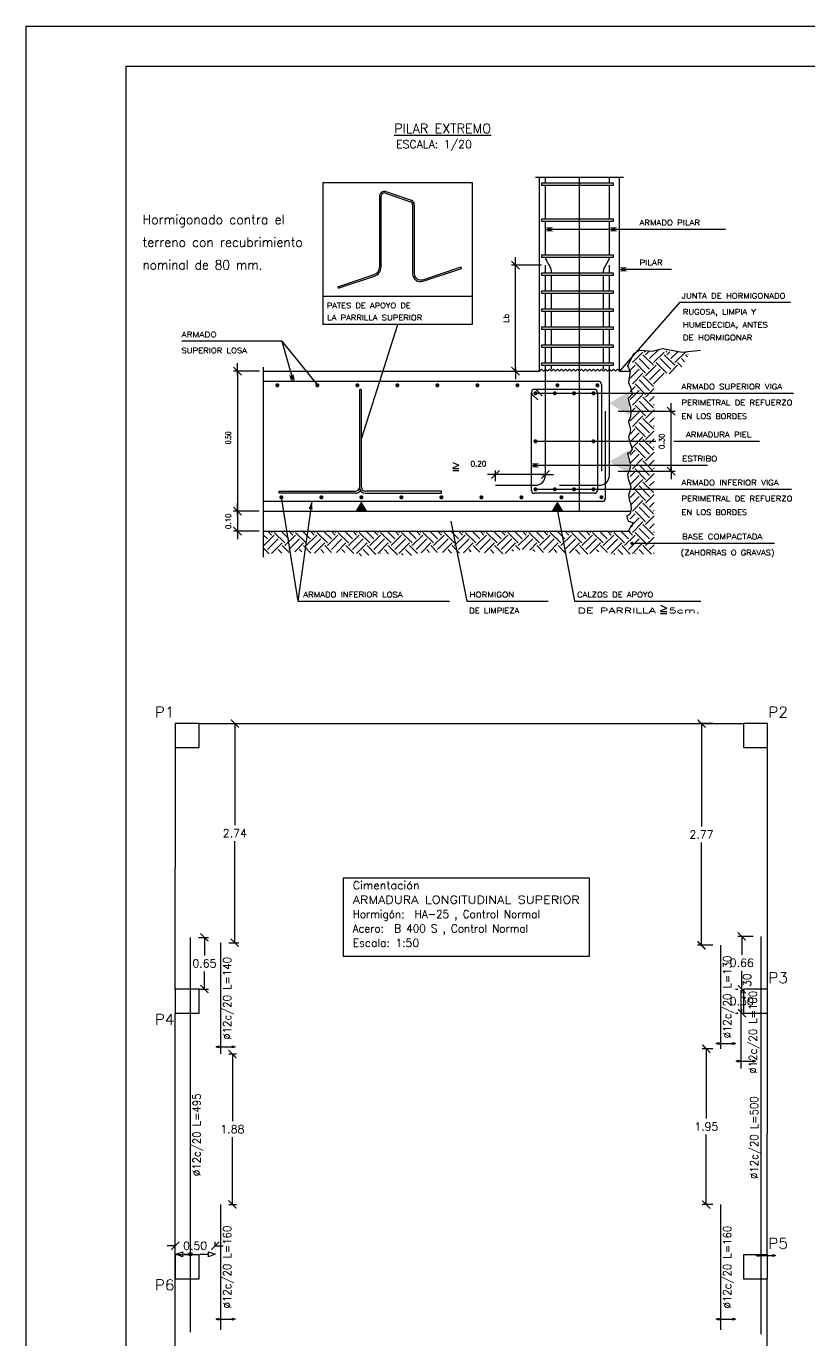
# Model space of a CAD drawing. Header units: millimetres. Extents: x 769 to 811, y 350.8 to 380.5.
# Drawn here: x 768.96 to 778.74, y 364.07 to 380.48 of the extents above; entities that cross this region are included whole.
import ezdxf
from ezdxf.enums import TextEntityAlignment as Align

# ---------------------------------------------------------------- set-up
doc = ezdxf.new("R2010")
doc.units = ezdxf.units.MM
doc.linetypes.add('CYPELINEA', pattern=[0])
for name, color, linetype in [('0-CYPE0', 1, 'CYPELINEA'), ('0-CYPE1', 2, 'CYPELINEA'), ('0-CYPE2', 4, 'CYPELINEA'), ('0-CYPE3', 5, 'CYPELINEA'), ('0-CYPE4', 6, 'CYPELINEA'), ('015', 1, 'Continuous'), ('06', 6, 'Continuous'), ('ARR_L_S_POSICION', 5, 'CYPELINEA'), ('ARR_T_I_IG_LINEA', 5, 'CYPELINEA'), ('ARR_T_I_POSICION', 5, 'CYPELINEA'), ('ARR_TRANS_INF', 4, 'CYPELINEA'), ('ARR_TRANS_INF_ROT', 4, 'CYPELINEA'), ('PILAR_RECT', 2, 'CYPELINEA'), ('PILAR_REF', 3, 'CYPELINEA'), ('SEC_DIM_VIGA', 3, 'CYPELINEA'), ('TABLAS', 1, 'CYPELINEA'), ('VIGAS', 5, 'CYPELINEA')]:
    doc.layers.add(name, color=color, linetype=linetype)
doc.styles.get("Standard").update_dxf_attribs({"font": 'romans.shx'})
doc.dimstyles.new('ANTONIO', dxfattribs={"dimscale": 0.05, "dimtxt": 2, "dimasz": 2, "dimexe": 1, "dimexo": 2, "dimgap": 1, "dimtad": 0, "dimtih": 1, "dimtoh": 1, "dimzin": 0, "dimdsep": 46, "dimtxsty": 'Standard', "dimblk": 'ARCHTICK', "dimcen": 0.5, "dimclrd": 2, "dimclre": 2, "dimclrt": 3, "dimadec": 0, "dimazin": 0, "dimtfac": 1, "dimtofl": 0, "dimtmove": 0, "dimatfit": 3, "dimldrblk": 'ARCHTICK', "dimfxl": 1, "dimtolj": 1, "dimtzin": 0, "dimarcsym": 0})

# ---------------------------------------------------------------- blocks, each defined once
blk = doc.blocks.new('A1H')
at = {"layer": '015'}
blk.add_lwpolyline([(-831, -10), (-831, 584), (10, 584), (10, -10)], close=True, dxfattribs=at)
at = {"layer": '06'}
blk.add_lwpolyline([(-806, 0), (-806, 574), (0, 574), (0, 0)], close=True, dxfattribs=at)
blk = doc.blocks.new('_ArchTick')
at = {"color": 0, "linetype": 'Continuous', "const_width": 0.15}
blk.add_lwpolyline([(-0.5, -0.5), (0.5, 0.5)], dxfattribs=at)
blk = doc.blocks.new('*D38')
at = {"layer": 'ARR_L_S_POSICION', "color": 2, "linetype": 'Continuous', "lineweight": -2}
for p, q in [((777.543, 371.769), (777.349, 371.769)), ((777.399, 371.769), (777.399, 370.483)), ((777.399, 368.998), (777.399, 370.283)), ((777.543, 368.998), (777.349, 368.998))]:
    blk.add_line(p, q, dxfattribs=at)
at = {"layer": 'Defpoints', "color": 0, "linetype": 'Continuous'}
for p in [(777.643, 371.769), (777.399, 368.998), (777.643, 368.998)]:
    blk.add_point(p, dxfattribs=at)
at = {"layer": 'ARR_L_S_POSICION', "color": 2, "linetype": 'Continuous', "lineweight": -2, "xscale": 0.1, "yscale": 0.1, "zscale": 0.1}
for p, rotation in [((777.399, 371.769), 90), ((777.399, 368.998), 270)]:
    blk.add_blockref('_ArchTick', p, dxfattribs=dict(at, rotation=rotation))
at = {"layer": 'ARR_L_S_POSICION', "color": 3, "linetype": 'Continuous', "insert": (777.399, 370.383), "char_height": 0.1, "attachment_point": 5}
blk.add_mtext('\\A1;2.77', dxfattribs=at)
blk = doc.blocks.new('*D37')
at = {"layer": 'ARR_L_S_POSICION', "color": 2, "linetype": 'Continuous', "lineweight": -2}
for p, q in [((771.493, 371.769), (771.618, 371.769)), ((771.568, 371.769), (771.568, 370.499)), ((771.568, 369.029), (771.568, 370.299)), ((771.493, 369.029), (771.618, 369.029))]:
    blk.add_line(p, q, dxfattribs=at)
at = {"layer": 'Defpoints', "color": 0, "linetype": 'Continuous'}
for p in [(771.393, 371.769), (771.568, 371.769), (771.393, 369.029)]:
    blk.add_point(p, dxfattribs=at)
at = {"layer": 'ARR_L_S_POSICION', "color": 2, "linetype": 'Continuous', "lineweight": -2, "xscale": 0.1, "yscale": 0.1, "zscale": 0.1}
for p, rotation in [((771.568, 371.769), 90), ((771.568, 369.029), 270)]:
    blk.add_blockref('_ArchTick', p, dxfattribs=dict(at, rotation=rotation))
at = {"layer": 'ARR_L_S_POSICION', "color": 3, "linetype": 'Continuous', "insert": (771.568, 370.399), "char_height": 0.1, "attachment_point": 5}
blk.add_mtext('\\A1;2.74', dxfattribs=at)
blk = doc.blocks.new('*D39')
at = {"layer": 'ARR_L_S_POSICION', "color": 2, "linetype": 'Continuous', "lineweight": -2}
for p, q in [((771.113, 369.096), (771.238, 369.096)), ((771.188, 369.096), (771.188, 368.872)), ((771.188, 368.449), (771.188, 368.672)), ((771.113, 368.449), (771.238, 368.449))]:
    blk.add_line(p, q, dxfattribs=at)
at = {"layer": 'Defpoints', "color": 0, "linetype": 'Continuous'}
for p in [(771.013, 369.096), (771.188, 369.096), (771.013, 368.449)]:
    blk.add_point(p, dxfattribs=at)
at = {"layer": 'ARR_L_S_POSICION', "color": 2, "linetype": 'Continuous', "lineweight": -2, "xscale": 0.1, "yscale": 0.1, "zscale": 0.1}
for p, rotation in [((771.188, 369.096), 90), ((771.188, 368.449), 270)]:
    blk.add_blockref('_ArchTick', p, dxfattribs=dict(at, rotation=rotation))
at = {"layer": 'ARR_L_S_POSICION', "color": 3, "linetype": 'Continuous', "insert": (771.188, 368.772), "char_height": 0.1, "attachment_point": 5}
blk.add_mtext('\\A1;0.65', dxfattribs=at)
blk = doc.blocks.new('*D36')
at = {"layer": 'ARR_L_S_POSICION', "color": 2, "linetype": 'Continuous', "lineweight": -2}
for p, q in [((770.822, 365.233), (770.822, 365.293)), ((771.322, 365.237), (771.322, 365.293)), ((770.822, 365.243), (770.722, 365.243)), ((771.322, 365.243), (771.422, 365.243))]:
    blk.add_line(p, q, dxfattribs=at)
at = {"layer": 'Defpoints', "color": 0, "linetype": 'Continuous'}
for p in [(770.822, 365.133), (771.322, 365.243), (771.322, 365.137)]:
    blk.add_point(p, dxfattribs=at)
at = {"layer": 'ARR_L_S_POSICION', "color": 2, "linetype": 'Continuous', "lineweight": -2, "xscale": 0.1, "yscale": 0.1, "zscale": 0.1}
blk.add_blockref('_ArchTick', (770.822, 365.243), dxfattribs=at)
at = {"layer": 'ARR_L_S_POSICION', "color": 2, "linetype": 'Continuous', "lineweight": -2, "xscale": 0.1, "yscale": 0.1, "zscale": 0.1, "rotation": 180}
blk.add_blockref('_ArchTick', (771.322, 365.243), dxfattribs=at)
at = {"layer": 'ARR_L_S_POSICION', "color": 3, "linetype": 'Continuous', "insert": (771.072, 365.243), "char_height": 0.1, "attachment_point": 5}
blk.add_mtext('\\A1;0.50', dxfattribs=at)
blk = doc.blocks.new('*D28')
at = {"layer": 'ARR_L_S_POSICION', "color": 2, "linetype": 'Continuous', "lineweight": -2}
for p, q in [((771.493, 367.64), (771.588, 367.64)), ((771.538, 367.64), (771.538, 366.8)), ((771.538, 365.759), (771.538, 366.6)), ((771.493, 365.759), (771.588, 365.759))]:
    blk.add_line(p, q, dxfattribs=at)
at = {"layer": 'Defpoints', "color": 0, "linetype": 'Continuous'}
for p in [(771.393, 367.64), (771.538, 367.64), (771.393, 365.759)]:
    blk.add_point(p, dxfattribs=at)
at = {"layer": 'ARR_L_S_POSICION', "color": 2, "linetype": 'Continuous', "lineweight": -2, "xscale": 0.1, "yscale": 0.1, "zscale": 0.1}
for p, rotation in [((771.538, 367.64), 90), ((771.538, 365.759), 270)]:
    blk.add_blockref('_ArchTick', p, dxfattribs=dict(at, rotation=rotation))
at = {"layer": 'ARR_L_S_POSICION', "color": 3, "linetype": 'Continuous', "insert": (771.538, 366.7), "char_height": 0.1, "attachment_point": 5}
blk.add_mtext('\\A1;1.88', dxfattribs=at)
blk = doc.blocks.new('*D41')
at = {"layer": 'ARR_L_S_POSICION', "color": 2, "linetype": 'Continuous'}
for p, q in [((777.824, 368.449), (777.853, 368.449)), ((777.903, 368.449), (777.903, 368.399)), ((777.824, 368.149), (777.853, 368.149)), ((777.903, 368.149), (777.903, 368.199))]:
    blk.add_line(p, q, dxfattribs=at)
at = {"layer": 'Defpoints', "color": 0, "linetype": 'Continuous'}
for p in [(777.924, 368.449), (777.903, 368.149), (777.924, 368.149)]:
    blk.add_point(p, dxfattribs=at)
at = {"layer": 'ARR_L_S_POSICION', "color": 2, "linetype": 'Continuous', "xscale": 0.1, "yscale": 0.1, "zscale": 0.1}
for p, rotation in [((777.903, 368.449), 90), ((777.903, 368.149), 270)]:
    blk.add_blockref('_ArchTick', p, dxfattribs=dict(at, rotation=rotation))
at = {"layer": 'ARR_L_S_POSICION', "color": 3, "linetype": 'Continuous', "insert": (777.903, 368.299), "char_height": 0.1, "attachment_point": 5}
blk.add_mtext('\\A1;0.30', dxfattribs=at)
blk = doc.blocks.new('*D40')
at = {"layer": 'ARR_L_S_POSICION', "color": 2, "linetype": 'Continuous', "lineweight": -2}
for p, q in [((778.043, 369.109), (777.853, 369.109)), ((777.903, 369.109), (777.903, 368.879)), ((777.903, 368.449), (777.903, 368.679)), ((777.824, 368.449), (777.853, 368.449))]:
    blk.add_line(p, q, dxfattribs=at)
at = {"layer": 'Defpoints', "color": 0, "linetype": 'Continuous'}
for p in [(778.143, 369.109), (777.903, 368.449), (777.924, 368.449)]:
    blk.add_point(p, dxfattribs=at)
at = {"layer": 'ARR_L_S_POSICION', "color": 2, "linetype": 'Continuous', "lineweight": -2, "xscale": 0.1, "yscale": 0.1, "zscale": 0.1}
for p, rotation in [((777.903, 369.109), 90), ((777.903, 368.449), 270)]:
    blk.add_blockref('_ArchTick', p, dxfattribs=dict(at, rotation=rotation))
at = {"layer": 'ARR_L_S_POSICION', "color": 3, "linetype": 'Continuous', "insert": (777.903, 368.779), "char_height": 0.1, "attachment_point": 5}
blk.add_mtext('\\A1;0.66', dxfattribs=at)
blk = doc.blocks.new('*D29')
at = {"layer": 'ARR_L_S_POSICION', "color": 2, "linetype": 'Continuous', "lineweight": -2}
for p, q in [((777.543, 367.705), (777.409, 367.705)), ((777.459, 367.705), (777.459, 366.832)), ((777.459, 365.759), (777.459, 366.632)), ((777.543, 365.759), (777.409, 365.759))]:
    blk.add_line(p, q, dxfattribs=at)
at = {"layer": 'Defpoints', "color": 0, "linetype": 'Continuous'}
for p in [(777.643, 367.705), (777.459, 365.759), (777.643, 365.759)]:
    blk.add_point(p, dxfattribs=at)
at = {"layer": 'ARR_L_S_POSICION', "color": 2, "linetype": 'Continuous', "lineweight": -2, "xscale": 0.1, "yscale": 0.1, "zscale": 0.1}
for p, rotation in [((777.459, 367.705), 90), ((777.459, 365.759), 270)]:
    blk.add_blockref('_ArchTick', p, dxfattribs=dict(at, rotation=rotation))
at = {"layer": 'ARR_L_S_POSICION', "color": 3, "linetype": 'Continuous', "insert": (777.459, 366.732), "char_height": 0.1, "attachment_point": 5}
blk.add_mtext('\\A1;1.95', dxfattribs=at)

msp = doc.modelspace()

# ---------------------------------------------------------------- linework, layer by layer
at = {"layer": '0-CYPE0'}
for p, q in [((776.701, 376.412), (776.683, 376.431)), ((776.701, 376.379), (776.749, 376.426)), ((776.751, 376.33), (776.863, 376.442)), ((776.967, 376.412), (776.954, 376.425)), ((776.967, 376.379), (777.003, 376.416)), ((777.016, 376.33), (777.108, 376.421)), ((777.232, 376.412), (777.224, 376.42)), ((776.536, 376.28), (776.668, 376.412)), ((776.701, 376.147), (776.569, 376.28)), ((776.751, 376.197), (776.619, 376.33)), ((776.801, 376.247), (776.668, 376.379)), ((776.801, 376.28), (776.934, 376.412)), ((776.967, 376.147), (776.834, 376.28)), ((777.016, 376.197), (776.884, 376.33)), ((777.066, 376.247), (776.934, 376.379)), ((777.066, 376.28), (777.199, 376.412)), ((777.152, 376.227), (777.099, 376.28)), ((777.188, 376.29), (777.149, 376.33)), ((777.225, 376.353), (777.199, 376.379)), ((777.232, 376.379), (777.233, 376.38)), ((776.494, 376.172), (776.569, 376.247)), ((776.506, 376.084), (776.619, 376.197)), ((776.536, 376.015), (776.668, 376.147)), ((776.801, 375.981), (776.668, 376.114)), ((776.701, 376.114), (776.834, 376.247)), ((776.751, 376.064), (776.884, 376.197)), ((776.801, 376.015), (776.934, 376.147)), ((776.995, 376.142), (777.099, 376.247)), ((776.506, 375.919), (776.569, 375.981)), ((776.506, 375.819), (776.619, 375.932)), ((776.701, 375.882), (776.569, 376.015)), ((776.751, 375.932), (776.619, 376.064)), ((776.701, 375.849), (776.809, 375.956)), ((776.536, 375.749), (776.668, 375.882)), ((776.751, 375.667), (776.619, 375.799)), ((776.801, 375.716), (776.668, 375.849)), ((776.751, 375.799), (776.809, 375.857)), ((776.801, 375.749), (776.809, 375.758)), ((776.506, 375.654), (776.569, 375.716)), ((776.506, 375.554), (776.619, 375.667)), ((776.536, 375.484), (776.668, 375.617)), ((776.701, 375.617), (776.569, 375.749)), ((776.701, 375.584), (776.809, 375.691)), ((776.506, 375.388), (776.569, 375.451)), ((776.701, 375.352), (776.569, 375.484)), ((776.751, 375.401), (776.619, 375.534)), ((776.801, 375.451), (776.668, 375.584)), ((776.751, 375.534), (776.809, 375.592)), ((776.801, 375.484), (776.809, 375.492)), ((776.506, 375.289), (776.619, 375.401)), ((776.536, 375.219), (776.668, 375.352)), ((776.751, 375.136), (776.619, 375.269)), ((776.801, 375.186), (776.668, 375.319)), ((776.701, 375.319), (776.809, 375.426)), ((776.751, 375.269), (776.809, 375.327)), ((776.506, 375.123), (776.569, 375.186)), ((776.506, 375.024), (776.619, 375.136)), ((776.701, 375.087), (776.569, 375.219)), ((776.701, 375.053), (776.809, 375.161)), ((776.801, 375.219), (776.809, 375.227)), ((776.536, 374.954), (776.668, 375.087)), ((776.701, 374.821), (776.569, 374.954)), ((776.751, 374.871), (776.619, 375.004)), ((776.801, 374.921), (776.668, 375.053)), ((776.751, 375.004), (776.809, 375.062)), ((776.801, 374.954), (776.809, 374.962)), ((776.506, 374.858), (776.569, 374.921)), ((776.506, 374.759), (776.619, 374.871)), ((776.536, 374.689), (776.668, 374.821)), ((776.801, 374.656), (776.668, 374.788)), ((776.701, 374.788), (776.809, 374.896)), ((776.751, 374.739), (776.809, 374.796)), ((776.506, 374.593), (776.569, 374.656)), ((776.701, 374.556), (776.569, 374.689)), ((776.751, 374.606), (776.619, 374.739)), ((776.701, 374.523), (776.809, 374.631)), ((776.801, 374.689), (776.809, 374.697)), ((776.506, 374.493), (776.619, 374.606)), ((776.536, 374.424), (776.668, 374.556)), ((776.751, 374.341), (776.619, 374.473)), ((776.801, 374.39), (776.668, 374.523)), ((776.751, 374.473), (776.809, 374.531)), ((776.506, 374.328), (776.569, 374.39)), ((776.506, 374.228), (776.619, 374.341)), ((776.536, 374.158), (776.668, 374.291)), ((776.701, 374.291), (776.569, 374.424)), ((776.639, 374.262), (776.668, 374.291)), ((776.701, 374.258), (776.809, 374.365)), ((776.801, 374.424), (776.809, 374.432)), ((771.978, 374.076), (771.924, 374.13)), ((771.929, 373.993), (772.061, 374.125)), ((772.028, 374.125), (771.982, 374.172)), ((772.028, 374.158), (772.041, 374.172)), ((772.194, 374.026), (772.061, 374.158)), ((772.243, 374.076), (772.147, 374.172)), ((772.194, 373.993), (772.326, 374.125)), ((772.293, 374.125), (772.247, 374.172)), ((772.293, 374.158), (772.306, 374.172)), ((772.459, 374.026), (772.326, 374.158)), ((772.509, 374.076), (772.413, 374.172)), ((772.459, 373.993), (772.591, 374.125)), ((772.558, 374.125), (772.512, 374.172)), ((772.558, 374.158), (772.571, 374.172)), ((772.724, 374.026), (772.591, 374.158)), ((772.774, 374.076), (772.678, 374.172)), ((772.724, 373.993), (772.857, 374.125)), ((772.823, 374.125), (772.777, 374.172)), ((772.823, 374.158), (772.837, 374.172)), ((772.989, 374.026), (772.857, 374.158)), ((773.039, 374.076), (772.943, 374.172)), ((772.989, 373.993), (773.122, 374.125)), ((773.089, 374.125), (773.042, 374.172)), ((773.089, 374.158), (773.102, 374.172)), ((773.254, 374.026), (773.122, 374.158)), ((773.304, 374.076), (773.208, 374.172)), ((773.254, 373.993), (773.387, 374.125)), ((773.354, 374.125), (773.307, 374.172)), ((773.354, 374.158), (773.367, 374.172)), ((773.52, 374.026), (773.387, 374.158)), ((773.569, 374.076), (773.473, 374.172)), ((773.52, 373.993), (773.652, 374.125)), ((773.619, 374.125), (773.573, 374.172)), ((773.619, 374.158), (773.632, 374.172)), ((773.785, 374.026), (773.652, 374.158)), ((773.834, 374.076), (773.738, 374.172)), ((773.785, 373.993), (773.917, 374.125)), ((773.884, 374.125), (773.838, 374.172)), ((773.884, 374.158), (773.897, 374.172)), ((774.05, 374.026), (773.917, 374.158)), ((774.1, 374.076), (774.004, 374.172)), ((774.05, 373.993), (774.182, 374.125)), ((774.149, 374.125), (774.103, 374.172)), ((774.149, 374.158), (774.162, 374.172)), ((774.315, 374.026), (774.182, 374.158)), ((774.365, 374.076), (774.269, 374.172)), ((774.315, 373.993), (774.448, 374.125)), ((774.414, 374.125), (774.368, 374.172)), ((774.414, 374.158), (774.428, 374.172)), ((774.58, 374.026), (774.448, 374.158)), ((774.63, 374.076), (774.534, 374.172)), ((774.58, 373.993), (774.713, 374.125)), ((774.68, 374.125), (774.633, 374.172)), ((774.68, 374.158), (774.693, 374.172)), ((774.845, 374.026), (774.713, 374.158)), ((774.895, 374.076), (774.799, 374.172)), ((774.845, 373.993), (774.978, 374.125)), ((774.945, 374.125), (774.898, 374.172)), ((774.945, 374.158), (774.958, 374.172)), ((775.11, 374.026), (774.978, 374.158)), ((775.16, 374.076), (775.064, 374.172)), ((775.11, 373.993), (775.243, 374.125)), ((775.21, 374.125), (775.164, 374.172)), ((775.21, 374.158), (775.223, 374.172)), ((775.376, 374.026), (775.243, 374.158)), ((775.425, 374.076), (775.329, 374.172)), ((775.376, 373.993), (775.508, 374.125)), ((775.475, 374.125), (775.429, 374.172)), ((775.475, 374.158), (775.488, 374.172)), ((775.641, 374.026), (775.508, 374.158)), ((775.691, 374.076), (775.595, 374.172)), ((775.641, 373.993), (775.773, 374.125)), ((775.74, 374.125), (775.694, 374.172)), ((775.74, 374.158), (775.753, 374.172)), ((775.906, 374.026), (775.773, 374.158)), ((775.956, 374.076), (775.86, 374.172)), ((775.906, 373.993), (776.039, 374.125)), ((776.005, 374.125), (775.959, 374.172)), ((776.005, 374.158), (776.019, 374.172)), ((776.171, 374.026), (776.039, 374.158)), ((776.221, 374.076), (776.125, 374.172)), ((776.171, 373.993), (776.304, 374.125)), ((776.271, 374.125), (776.224, 374.172)), ((776.271, 374.158), (776.284, 374.172)), ((776.436, 374.026), (776.304, 374.158)), ((776.486, 374.076), (776.39, 374.172)), ((776.436, 373.993), (776.569, 374.125)), ((776.536, 374.125), (776.489, 374.172)), ((776.701, 374.026), (776.569, 374.158)), ((776.751, 374.076), (776.619, 374.208)), ((776.801, 374.125), (776.668, 374.258)), ((776.751, 374.208), (776.809, 374.266)), ((776.801, 374.158), (776.809, 374.167)), ((771.929, 374.026), (771.924, 374.03)), ((771.998, 373.89), (771.924, 373.964)), ((771.978, 373.943), (772.111, 374.076)), ((772.028, 373.893), (772.161, 374.026)), ((772.247, 373.907), (772.161, 373.993)), ((772.243, 373.943), (772.376, 374.076)), ((772.317, 373.917), (772.426, 374.026)), ((772.519, 373.9), (772.426, 373.993)), ((772.509, 373.943), (772.641, 374.076)), ((772.564, 373.899), (772.691, 374.026)), ((772.775, 373.908), (772.691, 373.993)), ((772.774, 373.943), (772.906, 374.076)), ((772.838, 373.908), (772.956, 374.026)), ((773.055, 373.894), (772.956, 373.993)), ((773.039, 373.943), (773.171, 374.076)), ((773.089, 373.893), (773.221, 374.026)), ((773.33, 373.884), (773.221, 373.993)), ((773.304, 373.943), (773.437, 374.076)), ((773.354, 373.893), (773.486, 374.026)), ((773.599, 373.88), (773.486, 373.993)), ((773.569, 373.943), (773.702, 374.076)), ((773.619, 373.893), (773.752, 374.026)), ((773.849, 373.896), (773.752, 373.993)), ((773.834, 373.943), (773.967, 374.076)), ((773.896, 373.905), (774.017, 374.026)), ((774.101, 373.908), (774.017, 373.993)), ((774.1, 373.943), (774.232, 374.076)), ((774.164, 373.908), (774.282, 374.026)), ((774.375, 373.899), (774.282, 373.993)), ((774.365, 373.943), (774.497, 374.076)), ((774.427, 373.905), (774.547, 374.026)), ((774.63, 373.91), (774.547, 373.993)), ((774.63, 373.943), (774.762, 374.076)), ((774.687, 373.901), (774.812, 374.026)), ((774.915, 373.89), (774.812, 373.993)), ((774.895, 373.943), (775.028, 374.076)), ((774.945, 373.893), (775.077, 374.026)), ((775.131, 373.939), (775.077, 373.993)), ((775.16, 373.943), (775.293, 374.076)), ((775.253, 373.936), (775.343, 374.026)), ((775.427, 373.908), (775.343, 373.993)), ((775.425, 373.943), (775.558, 374.076)), ((775.49, 373.908), (775.608, 374.026)), ((775.695, 373.905), (775.608, 373.993)), ((775.691, 373.943), (775.823, 374.076)), ((775.748, 373.901), (775.873, 374.026)), ((775.978, 373.887), (775.873, 373.993)), ((775.956, 373.943), (776.088, 374.076)), ((776.005, 373.893), (776.138, 374.026)), ((776.224, 373.907), (776.138, 373.993)), ((776.221, 373.943), (776.353, 374.076)), ((776.271, 373.893), (776.403, 374.026)), ((776.508, 373.888), (776.403, 373.993)), ((776.486, 373.943), (776.619, 374.076)), ((776.536, 373.893), (776.668, 374.026)), ((776.773, 373.888), (776.668, 373.993)), ((776.701, 373.993), (776.809, 374.1)), ((776.751, 373.943), (776.809, 374.001)), ((772.155, 373.899), (772.111, 373.943)), ((772.405, 373.914), (772.376, 373.943)), ((772.682, 373.903), (772.641, 373.943)), ((772.941, 373.908), (772.906, 373.943)), ((773.151, 373.864), (773.122, 373.893)), ((773.241, 373.874), (773.171, 373.943)), ((773.39, 373.89), (773.387, 373.893)), ((773.487, 373.892), (773.437, 373.943)), ((773.673, 373.872), (773.652, 373.893)), ((773.774, 373.871), (773.702, 373.943)), ((774.002, 373.908), (773.967, 373.943)), ((774.276, 373.899), (774.232, 373.943)), ((774.523, 373.917), (774.497, 373.943)), ((774.806, 373.899), (774.762, 373.943)), ((775.049, 373.922), (775.028, 373.943)), ((775.316, 373.92), (775.293, 373.943)), ((775.593, 373.908), (775.558, 373.943)), ((775.879, 373.887), (775.823, 373.943)), ((776.116, 373.916), (776.088, 373.943)), ((776.316, 373.881), (776.304, 373.893)), ((776.415, 373.881), (776.353, 373.943)), ((776.574, 373.888), (776.569, 373.893)), ((776.673, 373.888), (776.619, 373.943)), ((776.801, 373.893), (776.809, 373.901))]:
    msp.add_line(p, q, dxfattribs=at)
at = {"layer": '0-CYPE1'}
for p, q in [((775.324, 378.597), (776.424, 378.597)), ((775.874, 374.422), (775.874, 378.597)), ((775.399, 378.522), (775.399, 378.497)), ((776.299, 378.522), (775.399, 378.522)), ((775.399, 378.497), (776.299, 378.497)), ((776.299, 378.497), (776.299, 378.522)), ((775.399, 378.072), (775.399, 378.047)), ((776.299, 378.072), (775.399, 378.072)), ((776.299, 378.047), (776.299, 378.072)), ((775.399, 378.047), (776.299, 378.047)), ((775.45, 377.947), (777.699, 377.947)), ((775.074, 377.447), (775.074, 377.597)), ((775.399, 377.622), (775.399, 377.597)), ((776.299, 377.622), (775.399, 377.622)), ((775.399, 377.597), (776.299, 377.597)), ((776.299, 377.597), (776.299, 377.622)), ((775.124, 377.447), (775.024, 377.547)), ((775.399, 377.497), (775.024, 377.497)), ((775.074, 376.172), (775.074, 377.497)), ((776.374, 377.447), (777.024, 377.447)), ((775.399, 377.397), (775.399, 377.372)), ((776.299, 377.397), (775.399, 377.397)), ((775.399, 377.372), (776.299, 377.372)), ((776.299, 377.372), (776.299, 377.397)), ((775.399, 377.172), (775.399, 377.147)), ((776.299, 377.172), (775.399, 377.172)), ((775.399, 377.147), (776.299, 377.147)), ((776.299, 377.147), (776.299, 377.172)), ((775.399, 376.947), (775.399, 376.922)), ((776.299, 376.947), (775.399, 376.947)), ((775.399, 376.922), (776.299, 376.922)), ((776.299, 376.922), (776.299, 376.947)), ((777.125, 377.031), (776.374, 376.172)), ((778.513, 377.031), (777.125, 377.031)), ((773.149, 375.328), (773.604, 376.757)), ((775.399, 376.722), (775.399, 376.697)), ((776.299, 376.722), (775.399, 376.722)), ((775.399, 376.697), (776.299, 376.697)), ((776.299, 376.697), (776.299, 376.722)), ((772.157, 376.549), (770.904, 376.549)), ((772.157, 376.549), (772.296, 376.047)), ((772.157, 376.549), (772.599, 375.997)), ((775.399, 376.497), (775.399, 376.472)), ((776.299, 376.497), (775.399, 376.497)), ((775.399, 376.472), (776.299, 376.472)), ((776.299, 376.472), (776.299, 376.497)), ((771.603, 376.122), (771.603, 376.272)), ((775.399, 376.272), (775.399, 376.247)), ((776.299, 376.272), (775.399, 376.272)), ((776.299, 376.247), (776.299, 376.272)), ((771.653, 376.122), (771.553, 376.222)), ((771.875, 376.172), (771.553, 376.172)), ((771.603, 376.172), (771.603, 374.422)), ((771.924, 376.222), (771.924, 373.847)), ((775.124, 376.122), (775.024, 376.222)), ((775.074, 376.222), (775.074, 376.072)), ((775.374, 376.172), (775.399, 376.197)), ((775.399, 376.247), (776.299, 376.247)), ((775.399, 376.197), (775.424, 376.172)), ((775.424, 376.172), (775.449, 376.197)), ((775.449, 376.197), (775.474, 376.172)), ((775.474, 376.172), (775.499, 376.197)), ((775.499, 376.197), (775.524, 376.172)), ((775.524, 376.172), (775.549, 376.197)), ((775.549, 376.197), (775.574, 376.172)), ((775.574, 376.172), (775.599, 376.197)), ((775.599, 376.197), (775.624, 376.172)), ((775.624, 376.172), (775.649, 376.197)), ((775.649, 376.197), (775.674, 376.172)), ((775.674, 376.172), (775.699, 376.197)), ((775.699, 376.197), (775.724, 376.172)), ((775.724, 376.172), (775.749, 376.197)), ((775.749, 376.197), (775.774, 376.172)), ((775.774, 376.172), (775.799, 376.197)), ((775.799, 376.197), (775.824, 376.172)), ((775.824, 376.172), (775.849, 376.197)), ((775.849, 376.197), (775.874, 376.172)), ((775.874, 376.172), (775.899, 376.197)), ((775.899, 376.197), (775.924, 376.172)), ((775.924, 376.172), (775.949, 376.197)), ((775.949, 376.197), (775.974, 376.172)), ((775.974, 376.172), (775.999, 376.197)), ((775.999, 376.197), (776.024, 376.172)), ((776.024, 376.172), (776.049, 376.197)), ((776.049, 376.197), (776.074, 376.172)), ((776.074, 376.172), (776.099, 376.197)), ((776.099, 376.197), (776.124, 376.172)), ((776.124, 376.172), (776.149, 376.197)), ((776.149, 376.197), (776.174, 376.172)), ((776.174, 376.172), (776.199, 376.197)), ((776.199, 376.197), (776.224, 376.172)), ((776.224, 376.172), (776.249, 376.197)), ((776.249, 376.197), (776.274, 376.172)), ((776.274, 376.172), (776.299, 376.197)), ((776.299, 376.197), (776.324, 376.172)), ((776.324, 376.172), (776.349, 376.197)), ((776.349, 376.197), (776.374, 376.172)), ((773.124, 375.934), (773.124, 374.722)), ((773.149, 374.722), (773.149, 375.934)), ((775.324, 375.897), (778.549, 375.897)), ((777.019, 375.622), (777.019, 375.772)), ((776.358, 375.672), (777.069, 375.672)), ((777.069, 375.622), (776.969, 375.722)), ((777.019, 374.922), (777.019, 375.672)), ((775.324, 375.297), (776.83, 375.297)), ((777.055, 375.297), (778.126, 375.297)), ((774.292, 375.034), (774.369, 375)), ((774.292, 374.966), (774.369, 375)), ((774.292, 374.957), (774.369, 374.957)), ((775.274, 374.997), (777.474, 374.997)), ((777.069, 374.872), (776.969, 374.972)), ((777.019, 374.972), (777.019, 374.822)), ((774.292, 374.933), (774.369, 374.933)), ((774.874, 374.884), (774.724, 374.884)), ((774.774, 374.834), (774.874, 374.934)), ((774.824, 374.797), (774.824, 374.934)), ((775.449, 374.884), (774.824, 374.884)), ((775.399, 374.834), (775.499, 374.934)), ((775.399, 374.884), (775.549, 374.884)), ((775.449, 374.922), (775.449, 374.934)), ((776.358, 374.922), (777.069, 374.922)), ((772.124, 374.647), (772.124, 374.672)), ((772.124, 374.672), (773.074, 374.672)), ((773.074, 374.647), (772.124, 374.647)), ((774.149, 374.672), (773.199, 374.672)), ((773.199, 374.647), (774.149, 374.647)), ((774.149, 374.647), (774.149, 374.672)), ((775.324, 374.697), (778.523, 374.697)), ((771.653, 374.372), (771.553, 374.472)), ((771.653, 374.372), (771.553, 374.472)), ((771.603, 374.372), (771.603, 374.522)), ((771.603, 374.472), (771.603, 374.322)), ((772.149, 374.597), (772.354, 373.297)), ((772.529, 374.547), (772.354, 373.297)), ((771.874, 374.422), (771.553, 374.422)), ((771.874, 374.422), (771.553, 374.422)), ((771.603, 374.422), (771.603, 374.172)), ((774.266, 374.297), (774.465, 373.297)), ((775.599, 374.422), (775.814, 373.297)), ((771.653, 374.122), (771.553, 374.222)), ((771.874, 374.172), (771.553, 374.172)), ((771.603, 374.222), (771.603, 374.072)), ((776.53, 374.022), (778.313, 374.022)), ((772.354, 373.297), (774.249, 373.297)), ((774.465, 373.297), (775.484, 373.297)), ((775.814, 373.297), (777.391, 373.297))]:
    msp.add_line(p, q, dxfattribs=at)
for centre, radius, start, end in [((773.137, 375.934), 0.0125, 0, 180), ((773.074, 374.722), 0.05, 270, 0), ((773.074, 374.722), 0.075, 270, 326.4158), ((773.199, 374.722), 0.075, 180, 270), ((773.199, 374.722), 0.05, 180, 270)]:
    msp.add_arc(centre, radius, start, end, dxfattribs=at)
for points in [[(776.499, 375.622), (776.499, 375.922), (776.249, 375.772)], [(776.499, 374.892), (776.499, 375.192), (776.249, 375.042)], [(773.074, 374.422), (773.224, 374.422), (773.149, 374.547)], [(775.524, 374.422), (775.674, 374.422), (775.599, 374.547)]]:
    msp.add_solid(points, dxfattribs=at)
at = {"layer": '0-CYPE2'}
for p, q in [((775.374, 376.172), (775.374, 378.597)), ((776.374, 376.172), (776.374, 378.597)), ((772.673, 376.757), (772.673, 378.531)), ((772.673, 378.531), (774.535, 378.531)), ((773.449, 378.398), (773.763, 378.291)), ((773.456, 378.417), (773.77, 378.31)), ((774.535, 378.531), (774.535, 376.757)), ((773.376, 378.361), (773.376, 377.475)), ((773.396, 377.475), (773.396, 378.361)), ((773.79, 378.253), (773.79, 377.393)), ((773.81, 378.253), (773.81, 377.393)), ((773.916, 377.317), (774.395, 377.477)), ((773.922, 377.298), (774.401, 377.458)), ((774.401, 377.458), (774.395, 377.477)), ((772.855, 377.229), (773.308, 377.38)), ((772.861, 377.21), (773.314, 377.361)), ((774.535, 377.108), (772.673, 377.108)), ((772.855, 377.229), (772.861, 377.21)), ((774.535, 376.757), (772.673, 376.757)), ((776.564, 376.397), (776.628, 376.438)), ((776.628, 376.438), (776.784, 376.423)), ((776.784, 376.423), (776.91, 376.457)), ((776.91, 376.457), (777.156, 376.412)), ((777.156, 376.412), (777.386, 376.437)), ((776.374, 376.172), (776.374, 376.291)), ((776.48, 376.242), (776.539, 376.361)), ((776.539, 376.361), (776.564, 376.397)), ((771.924, 376.172), (775.374, 376.172)), ((776.374, 376.172), (776.506, 376.172)), ((776.506, 376.172), (776.48, 376.242)), ((776.506, 376.172), (776.487, 376.032)), ((776.487, 376.032), (776.518, 375.961)), ((776.518, 375.961), (776.534, 375.882)), ((776.534, 375.882), (776.483, 375.83)), ((776.483, 375.83), (776.498, 375.763)), ((776.498, 375.763), (776.514, 375.724)), ((776.514, 375.605), (776.487, 375.546)), ((776.514, 375.724), (776.518, 375.66)), ((776.518, 375.66), (776.514, 375.605)), ((776.487, 375.546), (776.498, 375.49)), ((776.498, 375.49), (776.514, 375.439)), ((776.514, 375.439), (776.498, 375.391)), ((776.498, 375.391), (776.487, 375.348)), ((776.487, 375.348), (776.502, 375.285)), ((776.502, 375.285), (776.518, 375.253)), ((776.475, 375.15), (776.495, 375.067)), ((776.498, 375.15), (776.475, 375.15)), ((776.534, 375.198), (776.498, 375.15)), ((776.518, 375.253), (776.534, 375.198)), ((776.498, 374.937), (776.475, 374.882)), ((776.495, 375.067), (776.514, 375)), ((776.514, 375), (776.498, 374.937)), ((776.475, 374.882), (776.483, 374.83)), ((776.483, 374.83), (776.514, 374.743)), ((776.495, 374.648), (776.487, 374.621)), ((776.487, 374.621), (776.498, 374.553)), ((776.518, 374.715), (776.495, 374.648)), ((776.514, 374.743), (776.518, 374.715)), ((776.498, 374.553), (776.514, 374.526)), ((776.514, 374.526), (776.518, 374.494)), ((776.522, 374.462), (776.514, 374.407)), ((776.518, 374.494), (776.522, 374.462)), ((771.924, 374.422), (776.506, 374.422)), ((776.498, 374.383), (776.467, 374.364)), ((776.467, 374.364), (776.471, 374.332)), ((776.471, 374.332), (776.487, 374.3)), ((776.487, 374.3), (776.538, 374.281)), ((776.514, 374.407), (776.498, 374.383)), ((776.538, 374.281), (776.534, 374.241)), ((771.924, 374.172), (776.506, 374.172)), ((776.498, 374.206), (776.489, 374.172)), ((776.534, 374.241), (776.498, 374.206)), ((776.889, 373.247), (776.965, 373.213)), ((776.889, 373.179), (776.965, 373.213)), ((776.889, 373.17), (776.965, 373.17)), ((776.889, 373.146), (776.965, 373.146))]:
    msp.add_line(p, q, dxfattribs=at)
for points, const_width in [([(772.087, 375.997, 1), (772.112, 375.997, 1)], 0.025), ([(772.587, 375.997, 1), (772.612, 375.997, 1)], 0.025), ([(773.087, 375.997, 1), (773.112, 375.997, 1)], 0.025), ([(773.587, 375.997, 1), (773.612, 375.997, 1)], 0.025), ([(774.087, 375.997, 1), (774.112, 375.997, 1)], 0.025), ([(774.587, 375.997, 1), (774.612, 375.997, 1)], 0.025), ([(775.087, 375.997, 1), (775.112, 375.997, 1)], 0.025), ([(775.312, 375.897, 1), (775.337, 375.897, 1)], 0.025), ([(775.553, 375.897, 1), (775.578, 375.897, 1)], 0.025), ([(775.587, 375.997, 1), (775.612, 375.997, 1)], 0.025), ([(775.795, 375.897, 1), (775.82, 375.897, 1)], 0.025), ([(776.037, 375.897, 1), (776.062, 375.897, 1)], 0.025), ([(776.087, 375.997, 1), (776.112, 375.997, 1)], 0.025), ([(775.312, 375.297, 1), (775.337, 375.297, 1)], 0.025), ([(776.037, 375.297, 1), (776.062, 375.297, 1)], 0.025), ([(772.137, 374.597, 1), (772.162, 374.597, 1)], 0.025), ([(772.637, 374.597, 1), (772.662, 374.597, 1)], 0.025), ([(773.137, 374.597, 1), (773.162, 374.597, 1)], 0.025), ([(773.637, 374.597, 1), (773.662, 374.597, 1)], 0.025), ([(774.137, 374.597, 1), (774.162, 374.597, 1)], 0.025), ([(774.637, 374.597, 1), (774.662, 374.597, 1)], 0.025), ([(775.137, 374.597, 1), (775.162, 374.597, 1)], 0.025), ([(775.312, 374.697, 1), (775.337, 374.697, 1)], 0.025), ([(775.553, 374.697, 1), (775.578, 374.697, 1)], 0.025), ([(775.637, 374.597, 1), (775.662, 374.597, 1)], 0.025), ([(775.795, 374.697, 1), (775.82, 374.697, 1)], 0.025), ([(776.037, 374.697, 1), (776.062, 374.697, 1)], 0.025), ([(776.137, 374.597, 1), (776.162, 374.597, 1)], 0.025), ([(776.52, 374.022, 1), (776.539, 374.022, 1)], 0.019)]:
    msp.add_lwpolyline(points, format="xyb", close=True, dxfattribs=dict(at, const_width=const_width))
for centre, radius, start, end in [((773.436, 378.361), 0.0599, 70.9588, 180), ((773.436, 378.361), 0.0398, 70.8803, 180), ((773.75, 378.253), 0.0398, 0, 70.8803), ((773.75, 378.253), 0.0599, 0, 70.9588), ((773.276, 377.475), 0.1, 288.3444, 0), ((773.276, 377.475), 0.12, 288.4349, 0), ((773.89, 377.393), 0.1, 180, 288.3444), ((773.89, 377.393), 0.0801, 180, 288.548)]:
    msp.add_arc(centre, radius, start, end, dxfattribs=at)
for points in [[(775.449, 377.922), (775.549, 377.922), (775.549, 377.972), (775.449, 377.972)], [(776.249, 377.922), (776.349, 377.922), (776.349, 377.972), (776.249, 377.972)], [(776.374, 377.422), (776.474, 377.422), (776.474, 377.472), (776.374, 377.472)], [(772.272, 376.04), (772.294, 376.15), (772.246, 376.136), (772.321, 376.053)], [(775.274, 374.972), (775.374, 374.972), (775.374, 375.022), (775.274, 375.022)], [(772.529, 374.547), (772.491, 374.451), (772.54, 374.444)]]:
    msp.add_solid(points, dxfattribs=at)
at = {"layer": '0-CYPE4'}
for p, q in [((775.449, 378.522), (775.449, 378.597)), ((776.249, 378.522), (776.249, 378.597)), ((775.449, 378.072), (775.449, 378.497)), ((776.249, 378.072), (776.249, 378.497)), ((775.449, 377.622), (775.449, 378.047)), ((776.249, 377.622), (776.249, 378.047)), ((775.449, 377.591), (775.449, 377.597)), ((775.516, 377.459), (775.457, 377.564)), ((776.182, 377.459), (776.241, 377.564)), ((776.249, 377.591), (776.249, 377.597)), ((775.449, 377.397), (775.449, 377.497)), ((775.524, 377.397), (775.524, 377.432)), ((776.174, 377.397), (776.174, 377.432)), ((776.249, 377.397), (776.249, 377.497)), ((775.449, 377.366), (775.449, 377.372)), ((775.449, 377.172), (775.449, 377.372)), ((775.524, 377.172), (775.524, 377.372)), ((776.174, 377.172), (776.174, 377.372)), ((776.249, 377.172), (776.249, 377.372)), ((775.449, 376.947), (775.449, 377.147)), ((775.524, 376.947), (775.524, 377.147)), ((776.174, 376.947), (776.174, 377.147)), ((776.249, 376.947), (776.249, 377.147)), ((775.449, 376.722), (775.449, 376.922)), ((775.524, 376.722), (775.524, 376.922)), ((776.174, 376.722), (776.174, 376.922)), ((776.249, 376.722), (776.249, 376.922)), ((775.449, 376.497), (775.449, 376.697)), ((775.524, 376.497), (775.524, 376.697)), ((776.174, 376.497), (776.174, 376.697)), ((776.249, 376.497), (776.249, 376.697)), ((775.449, 376.272), (775.449, 376.472)), ((775.524, 376.272), (775.524, 376.472)), ((776.174, 376.272), (776.174, 376.472)), ((776.249, 376.272), (776.249, 376.472)), ((775.449, 374.872), (775.449, 376.247)), ((775.524, 376.197), (775.524, 376.247)), ((776.174, 376.197), (776.174, 376.247)), ((776.249, 374.872), (776.249, 376.247)), ((771.924, 376.047), (776.112, 376.047)), ((775.312, 375.947), (776.062, 375.947)), ((775.338, 375.936), (775.407, 375.867)), ((776.149, 376.009), (776.149, 374.922)), ((775.274, 374.684), (775.274, 375.909)), ((775.285, 375.883), (775.354, 375.814)), ((776.099, 375.909), (776.099, 374.684)), ((776.199, 374.584), (776.199, 375.672)), ((774.824, 374.747), (775.324, 374.747)), ((776.062, 374.647), (775.312, 374.647)), ((775.624, 374.747), (776.124, 374.747)), ((771.924, 374.547), (776.162, 374.547))]:
    msp.add_line(p, q, dxfattribs=at)
for centre, radius, start, end in [((775.499, 377.591), 0.05, 180, 212.7352), ((776.199, 377.591), 0.05, 327.2648, 0), ((775.474, 377.432), 0.0501, 0, 33.2153), ((776.224, 377.432), 0.0501, 146.7847, 180), ((775.312, 375.909), 0.0375, 90, 180), ((775.312, 375.909), 0.0375, 45, 90), ((776.062, 375.909), 0.0375, 0, 90), ((776.112, 376.009), 0.0375, 0, 90), ((775.312, 375.909), 0.0375, 180, 225), ((775.324, 374.872), 0.125, 270, 0), ((776.124, 374.872), 0.125, 270, 0), ((775.312, 374.684), 0.0375, 180, 270), ((776.062, 374.684), 0.0375, 270, 0), ((776.162, 374.584), 0.0375, 270, 0)]:
    msp.add_arc(centre, radius, start, end, dxfattribs=at)
at = {"layer": 'ARR_T_I_IG_LINEA'}
for p, q in [((771.333, 367.729), (771.366, 367.741)), ((771.366, 367.716), (771.333, 367.729)), ((771.366, 367.741), (771.366, 367.729)), ((771.366, 367.729), (771.366, 367.716)), ((771.366, 367.729), (771.539, 367.729)), ((771.539, 367.729), (771.539, 367.741)), ((771.539, 367.741), (771.573, 367.729)), ((771.573, 367.729), (771.539, 367.716)), ((771.539, 367.716), (771.539, 367.729)), ((777.583, 367.769), (777.616, 367.782)), ((777.616, 367.757), (777.583, 367.769)), ((777.616, 367.782), (777.616, 367.769)), ((777.616, 367.769), (777.616, 367.757)), ((777.616, 367.769), (777.789, 367.769)), ((777.789, 367.769), (777.789, 367.782)), ((777.789, 367.782), (777.823, 367.769)), ((777.823, 367.769), (777.789, 367.757)), ((777.789, 367.757), (777.789, 367.769)), ((777.833, 367.549), (777.866, 367.561)), ((777.866, 367.536), (777.833, 367.549)), ((777.866, 367.561), (777.866, 367.549)), ((777.866, 367.549), (777.866, 367.536)), ((777.866, 367.549), (778.039, 367.549)), ((778.039, 367.549), (778.039, 367.561)), ((778.039, 367.561), (778.073, 367.549)), ((778.073, 367.549), (778.039, 367.536)), ((778.039, 367.536), (778.039, 367.549)), ((770.833, 365.137), (770.916, 365.168)), ((770.916, 365.106), (770.833, 365.137)), ((770.916, 365.168), (770.916, 365.137)), ((770.916, 365.137), (770.916, 365.106)), ((770.916, 365.137), (771.024, 365.137)), ((771.131, 365.137), (771.239, 365.137)), ((771.239, 365.137), (771.239, 365.168)), ((771.239, 365.168), (771.322, 365.137)), ((771.239, 365.106), (771.239, 365.137)), ((771.322, 365.137), (771.239, 365.106)), ((778.082, 365.12), (778.116, 365.133)), ((778.116, 365.108), (778.082, 365.12)), ((778.116, 365.133), (778.116, 365.12)), ((778.116, 365.12), (778.116, 365.108)), ((778.116, 365.12), (778.289, 365.12)), ((778.289, 365.12), (778.289, 365.133)), ((778.289, 365.133), (778.323, 365.12)), ((778.323, 365.12), (778.289, 365.108)), ((778.289, 365.108), (778.289, 365.12)), ((771.333, 364.326), (771.366, 364.339)), ((771.366, 364.314), (771.333, 364.326)), ((771.366, 364.339), (771.366, 364.326)), ((771.366, 364.326), (771.366, 364.314)), ((771.366, 364.326), (771.539, 364.326)), ((771.539, 364.326), (771.539, 364.339)), ((771.539, 364.339), (771.573, 364.326)), ((771.573, 364.326), (771.539, 364.314)), ((771.539, 364.314), (771.539, 364.326)), ((777.583, 364.325), (777.616, 364.338)), ((777.616, 364.313), (777.583, 364.325)), ((777.616, 364.338), (777.616, 364.325)), ((777.616, 364.325), (777.616, 364.313)), ((777.616, 364.325), (777.789, 364.325)), ((777.789, 364.325), (777.789, 364.338)), ((777.789, 364.338), (777.823, 364.325)), ((777.823, 364.325), (777.789, 364.313)), ((777.789, 364.313), (777.789, 364.325))]:
    msp.add_line(p, q, dxfattribs=at)
msp.add_circle((771.013, 365.137), 0.02, dxfattribs=at)
at = {"layer": 'ARR_TRANS_INF'}
for p, q in [((771.013, 364.163), (771.013, 369.096)), ((771.393, 367.64), (771.393, 369.029)), ((778.143, 364.136), (778.143, 369.109)), ((777.643, 367.705), (777.643, 368.998)), ((777.893, 367.459), (777.893, 368.439)), ((771.393, 364.194), (771.393, 365.759)), ((777.643, 364.192), (777.643, 365.759))]:
    msp.add_line(p, q, dxfattribs=at)
at = {"layer": 'PILAR_RECT'}
for p, q in [((771.124, 371.769), (770.824, 371.769)), ((770.824, 371.769), (770.824, 371.469)), ((771.124, 371.469), (771.124, 371.769)), ((777.924, 371.769), (777.924, 371.469)), ((778.224, 371.769), (777.924, 371.769)), ((778.224, 371.469), (778.224, 371.769)), ((770.824, 371.469), (771.124, 371.469)), ((777.924, 371.469), (778.224, 371.469)), ((771.124, 368.449), (770.824, 368.449)), ((770.824, 368.449), (770.824, 368.149)), ((771.124, 368.149), (771.124, 368.449)), ((777.924, 368.449), (777.924, 368.149)), ((778.224, 368.449), (777.924, 368.449)), ((778.224, 368.149), (778.224, 368.449)), ((770.824, 368.149), (771.124, 368.149)), ((777.924, 368.149), (778.224, 368.149)), ((771.124, 365.129), (770.824, 365.129)), ((770.824, 365.129), (770.824, 364.829)), ((771.124, 364.829), (771.124, 365.129)), ((777.924, 365.129), (777.924, 364.829)), ((778.224, 365.129), (777.924, 365.129)), ((778.224, 364.829), (778.224, 365.129)), ((770.824, 364.829), (771.124, 364.829)), ((777.924, 364.829), (778.224, 364.829))]:
    msp.add_line(p, q, dxfattribs=at)
at = {"layer": 'TABLAS'}
for p, q in [((772.921, 369.836), (772.921, 368.861)), ((775.999, 369.836), (772.921, 369.836)), ((775.999, 368.861), (775.999, 369.836)), ((772.921, 368.861), (775.999, 368.861))]:
    msp.add_line(p, q, dxfattribs=at)
at = {"layer": 'VIGAS'}
for p, q in [((771.124, 371.769), (777.924, 371.769)), ((770.824, 368.449), (770.826, 371.469)), ((778.223, 368.449), (778.224, 371.469)), ((770.816, 352.442), (770.824, 368.149)), ((778.222, 365.129), (778.223, 368.149)), ((778.221, 361.809), (778.221, 364.829))]:
    msp.add_line(p, q, dxfattribs=at)

# ---------------------------------------------------------------- block references
at = {"linetype": 'Continuous', "xscale": 0.05000000000001137, "yscale": 0.05000000000001137, "zscale": 0.05}
msp.add_blockref('A1H', (810.512, 351.284), dxfattribs=at)

# ---------------------------------------------------------------- texts
at = {"layer": '0-CYPE1'}
for s, width, p, p2 in [('Lb', 1.069358, (774.991, 376.778), (774.991, 376.89)), ('0.50', 0.74803, (771.52, 375.261), (771.52, 375.42)), ('0.30', 0.921723, (776.936, 375.199), (776.936, 375.395)), ('0.10', 0.921723, (771.52, 374.199), (771.52, 374.395))]:
    msp.add_text(s, height=0.0667, rotation=90, dxfattribs=dict(at, width=width)).set_placement(p, p2, align=Align.FIT)
at = {"layer": '0-CYPE1', "width": 0.921723}
msp.add_text('0.20', height=0.0667, dxfattribs=at).set_placement((774.514, 374.984), (774.71, 374.984), align=Align.FIT)
at = {"layer": '0-CYPE2'}
for s, height, width, p, p2 in [('ARMADO PILAR', 0.06665, 1.050725, (776.624, 377.997), (777.381, 377.997)), ('PILAR', 0.0667, 1.114303, (776.624, 377.497), (776.914, 377.497)), ('JUNTA DE HORMIGONADO', 0.06665, 1.031167, (777.152, 377.081), (778.448, 377.081)), ('PATES DE APOYO DE', 0.06665, 0.982746, (772.718, 376.96), (773.766, 376.96)), ('RUGOSA, LIMPIA Y', 0.06665, 0.995387, (777.167, 376.881), (778.08, 376.881)), ('LA PARRILLA SUPERIOR', 0.06665, 1.013546, (772.722, 376.809), (773.909, 376.809)), ('HUMEDECIDA, ANTES', 0.06665, 1.053235, (777.167, 376.72), (778.23, 376.72)), ('ARMADO', 0.0667, 1.143137, (770.901, 376.599), (771.34, 376.599)), ('DE HORMIGONAR', 0.06665, 1.054723, (777.167, 376.559), (778.034, 376.559)), ('SUPERIOR LOSA', 0.06665, 1.028086, (770.901, 376.399), (771.72, 376.399)), ('ARMADO SUPERIOR VIGA', 0.06665, 1.032211, (777.15, 375.947), (778.408, 375.947)), ('PERIMETRAL DE REFUERZO', 0.06665, 1.027527, (777.15, 375.747), (778.536, 375.747)), ('EN LOS BORDES', 0.06665, 0.981177, (777.15, 375.576), (777.969, 375.576)), ('ARMADURA PIEL', 0.06665, 1.039252, (777.205, 375.347), (778.023, 375.347)), ('ESTRIBO', 0.0667, 1.120562, (777.156, 375.047), (777.597, 375.047)), ('ARMADO INFERIOR VIGA', 0.06665, 1.035747, (777.15, 374.747), (778.363, 374.747)), ('PERIMETRAL DE REFUERZO', 0.06665, 1.027527, (777.15, 374.547), (778.536, 374.547)), ('EN LOS BORDES', 0.06665, 0.981177, (777.15, 374.376), (777.969, 374.376)), ('BASE COMPACTADA', 0.06665, 1.060483, (777.156, 374.072), (778.159, 374.072)), ('(ZAHORRAS O GRAVAS)', 0.06665, 1.010663, (777.139, 373.872), (778.313, 373.872)), ('ARMADO INFERIOR LOSA', 0.06665, 1.02628, (772.424, 373.347), (773.665, 373.347)), ('HORMIGON', 0.0667, 1.118729, (774.499, 373.347), (775.06, 373.347)), ('CALZOS DE APOYO', 0.06665, 1.00656, (775.845, 373.347), (776.797, 373.347)), ('DE LIMPIEZA', 0.06665, 1.008252, (774.497, 373.147), (775.121, 373.147)), ('DE PARRILLA  5cm.', 0.06665, 1.510496, (775.852, 373.147), (777.377, 373.147))]:
    msp.add_text(s, height=height, dxfattribs=dict(at, width=width)).set_placement(p, p2, align=Align.FIT)
at = {"layer": '0-CYPE3'}
msp.add_text('%%UPILAR EXTREMO', height=0.11665, dxfattribs=at).set_placement((773.56, 379.148))
for s, width, p, p2 in [('Hormigonado contra el', 0.864123, (770.415, 378.011), (772.191, 378.011)), ('terreno con recubrimiento', 0.856084, (770.415, 377.728), (772.417, 377.728)), ('nominal de 80 mm.', 0.822191, (770.415, 377.444), (771.913, 377.444))]:
    msp.add_text(s, height=0.11665, dxfattribs=dict(at, width=width)).set_placement(p, p2, align=Align.FIT)
at = {"layer": 'ARR_T_I_POSICION', "width": 0.953514}
msp.add_text('30', height=0.1, rotation=90, dxfattribs=at).set_placement((778.018, 368.477), (778.018, 368.645), align=Align.FIT)
at = {"layer": 'ARR_TRANS_INF_ROT', "width": 0.835962}
for s, p, p2 in [('%%c12c/20 L=140', (771.521, 367.817), (771.521, 368.852)), ('%%c12c/20 L=130', (777.771, 367.834), (777.771, 368.869)), ('%%c12c/20 L=100', (778.092, 367.394), (778.092, 368.429)), ('%%c12c/20 L=495', (771.141, 366.112), (771.141, 367.147)), ('%%c12c/20 L=500', (778.106, 366.076), (778.106, 367.111)), ('%%c12c/20 L=160', (771.521, 364.459), (771.521, 365.494)), ('%%c12c/20 L=160', (777.771, 364.458), (777.771, 365.493))]:
    msp.add_text(s, height=0.1, rotation=90, dxfattribs=at).set_placement(p, p2, align=Align.FIT)
at = {"layer": 'PILAR_REF', "color": 3}
for s, width, p, p2 in [('P1', 1.21063, (770.568, 371.846), (770.814, 371.846)), ('P2', 1.019478, (778.234, 371.846), (778.48, 371.846)), ('P3', 1.019478, (778.234, 368.526), (778.48, 368.526)), ('P4', 0.993337, (770.568, 368.006), (770.814, 368.006)), ('P5', 1.019478, (778.234, 365.206), (778.48, 365.206)), ('P6', 1.019478, (770.568, 364.686), (770.814, 364.686))]:
    msp.add_text(s, height=0.1333, dxfattribs=dict(at, width=width)).set_placement(p, p2, align=Align.FIT)
at = {"layer": 'SEC_DIM_VIGA'}
msp.add_text('ESCALA: 1/20', height=0.1, dxfattribs=at).set_placement((773.583, 378.96))
at = {"layer": 'TABLAS'}
for s, width, p, p2 in [('Cimentación', 0.939947, (773.041, 369.698), (773.878, 369.698)), ('ARMADURA LONGITUDINAL SUPERIOR', 1.045579, (773.041, 369.518), (775.879, 369.518)), ('Hormigón:  HA-25 , Control Normal', 0.821739, (773.041, 369.338), (775.381, 369.338)), ('Acero:  B 400 S , Control Normal', 0.805122, (773.041, 369.158), (775.234, 369.158)), ('Escala: 1:50', 0.879773, (773.041, 368.978), (773.871, 368.978))]:
    msp.add_text(s, height=0.1, dxfattribs=dict(at, width=width)).set_placement(p, p2, align=Align.FIT)

# ---------------------------------------------------------------- dimensions: what is measured, and where the dimension line sits
at = {"layer": 'ARR_L_S_POSICION', "linetype": 'Continuous'}
for base, p1, p2, picture, middle in [((771.568, 371.769), (771.393, 369.029), (771.393, 371.769), '*D37', (771.568, 370.399)), ((777.399, 368.998), (777.643, 371.769), (777.643, 368.998), '*D38', (777.399, 370.383)), ((771.188, 369.096), (771.013, 368.449), (771.013, 369.096), '*D39', (771.188, 368.772)), ((777.903, 368.449), (778.143, 369.109), (777.924, 368.449), '*D40', (777.903, 368.779)), ((777.459, 365.759), (777.643, 367.705), (777.643, 365.759), '*D29', (777.459, 366.732)), ((771.538, 367.64), (771.393, 365.759), (771.393, 367.64), '*D28', (771.538, 366.7))]:
    dim = msp.add_linear_dim(base=base, p1=p1, p2=p2, angle=90, dimstyle='ANTONIO', dxfattribs=at)
    dim.commit()
    dim.dimension.update_dxf_attribs({"geometry": picture, "text_midpoint": middle})
dim = msp.add_linear_dim(base=(777.903, 368.149), p1=(777.924, 368.449), p2=(777.924, 368.149), angle=90, dimstyle='ANTONIO', override={"dimtmove": 1}, dxfattribs=at)
dim.commit()
dim.dimension.update_dxf_attribs({"geometry": '*D41', "text_midpoint": (777.903, 368.299)})
dim = msp.add_linear_dim(base=(771.322, 365.243), p1=(770.822, 365.133), p2=(771.322, 365.137), dimstyle='ANTONIO', dxfattribs=at)
dim.commit()
dim.dimension.update_dxf_attribs({"geometry": '*D36', "text_midpoint": (771.072, 365.243)})

doc.saveas('drawing.dxf')
